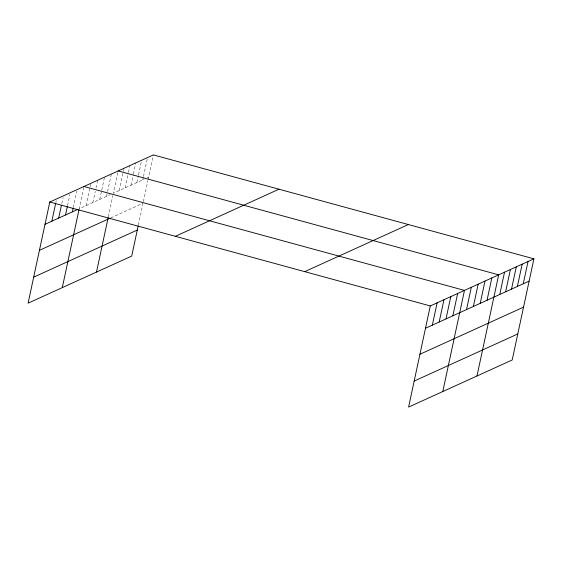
<?xml version="1.0" encoding="UTF-8"?>
<svg xmlns="http://www.w3.org/2000/svg" width="562" height="562" viewBox="0 0 562 562"><rect width="100%" height="100%" fill="white"/><g stroke="black" fill="none" stroke-linecap="round" stroke-linejoin="round"><path stroke-width="0.42" stroke-dasharray="2.81 2.11" d="M55.891 202.341L56.256 200.627M61.806 203.521L63.092 197.522M67.545 205.559L69.934 194.41M73.278 207.596L76.769 191.298M83.794 187.336L79.2 208.776L110.349 194.607M86.035 205.664L89.899 187.652M90.082 186.795L90.819 183.367M92.878 202.552L95.266 191.403M96.004 187.975L97.655 180.262M99.713 199.447L101.553 190.869M101.736 190.012L104.497 177.149M106.555 196.335L111.332 174.037M108.333 216.806L112.871 195.667M117.802 172.646L113.391 193.23L144.216 179.215M119.263 190.56L124.04 168.263M125.136 187.891L128.262 173.307M128.445 172.45L129.913 165.593M131.009 185.221L133.215 174.93M133.398 174.072L135.786 162.924M136.875 182.552L138.35 175.688M138.533 174.831L141.659 160.254M142.748 179.882L143.303 177.304M143.486 176.447L147.532 157.585M138.371 225.011L142.86 204.069M143.394 201.603L147.925 180.465M148.101 179.65L153.398 154.915M147.153 177.88L148.621 177.213M110.749 217.916L143.043 203.233"/><path stroke-width="0.84" d="M533.9 258.829L430.281 305.939L408.602 407.085L512.214 359.975L533.9 258.829L153.398 154.915L49.786 202.025L28.1 303.171L131.719 256.061L138.196 225.854M51.844 221.21L55.701 203.198M58.68 218.098L61.441 205.235M65.522 214.993L67.356 206.416M72.358 211.881L73.095 208.453M62.291 287.625L79.024 209.584M96.488 272.078L108.164 217.62M432.34 325.124L437.124 302.827M439.182 322.019L443.959 299.722M446.017 318.907L450.801 296.61M452.86 315.802L457.637 293.505M442.793 391.538L464.479 290.392L83.977 186.479M466.537 309.578L471.314 287.287M473.373 306.473L478.157 284.175M480.215 303.361L484.992 281.063M487.05 300.256L491.834 277.958M476.983 375.992L498.67 274.846L118.175 170.932M499.758 294.474L504.543 272.177M505.631 291.804L510.415 269.507M511.504 289.135L516.288 266.838M517.377 286.465L522.154 264.168M523.25 283.796L528.027 261.499M45.002 224.315L77.675 209.464M39.424 250.336L110.011 218.246M33.678 277.15L137.297 230.041M175.351 236.314L278.963 189.204M304.716 271.643L408.335 224.54M425.504 328.236L529.123 281.126M419.926 354.257L523.545 307.147M414.18 381.064L517.792 333.954M49.786 202.025L430.281 305.939"/></g></svg>
